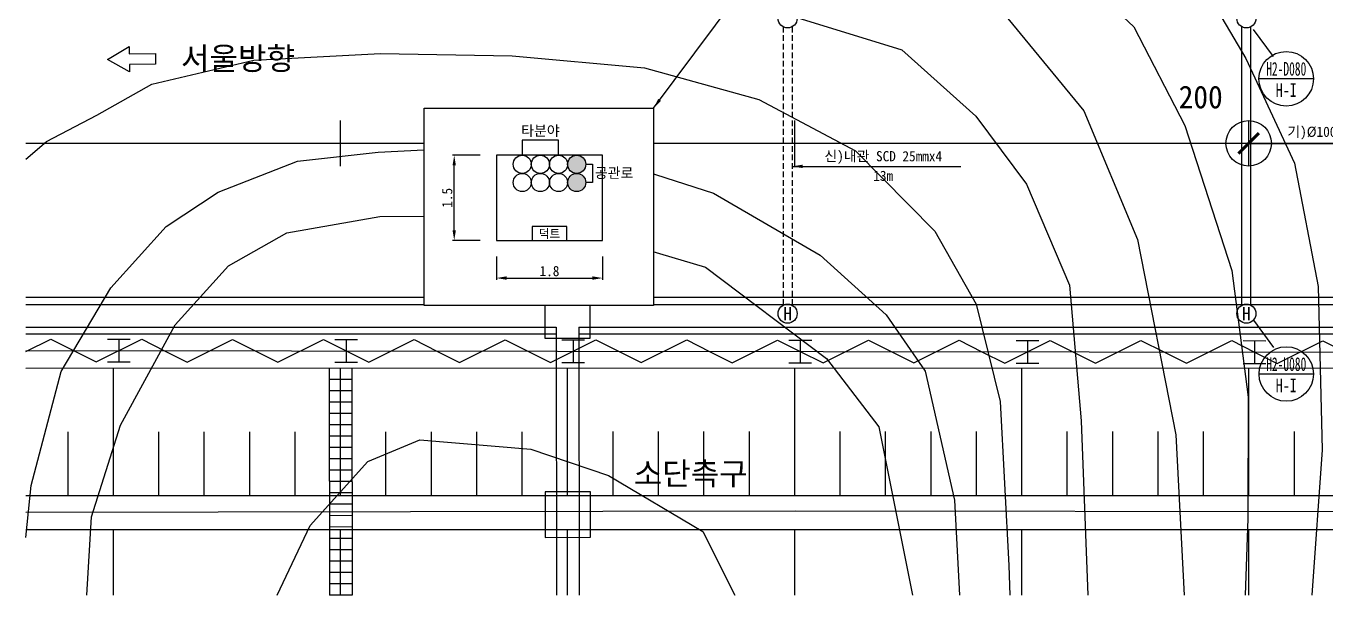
# Model space of a CAD drawing. Extents: x -149224 to -148798, y -3737 to -3590.
# Drawn here: x -149057.6 to -149000.3, y -3701.4 to -3676.4 of the extents above; entities that cross this region are included whole.
import ezdxf
from ezdxf.enums import TextEntityAlignment as Align

# ---------------------------------------------------------------- set-up
doc = ezdxf.new("R2010")
doc.units = 0
doc.header["$MEASUREMENT"] = 0
doc.linetypes.add('HIDDEN', pattern=[0.375, 0.25, -0.125])
doc.layers.get('0').update_dxf_attribs({"linetype": 'CONTINUOUS', "lineweight": 0})
doc.layers.get('DEFPOINTS').update_dxf_attribs({"linetype": 'CONTINUOUS'})
for name, color, linetype in [('TT-LINE', 7, 'CONTINUOUS'), ('TT-MANH', 4, 'CONTINUOUS'), ('TX-LINE', 2, 'CONTINUOUS'), ('TZ-BASE', 253, 'CONTINUOUS'), ('TZ-DIMS', 1, 'CONTINUOUS'), ('TZ-LEAL', 1, 'CONTINUOUS'), ('TZ-LEAT', 3, 'CONTINUOUS'), ('TZ-LINE', 7, 'CONTINUOUS'), ('TZ-TEX2', 3, 'CONTINUOUS'), ('TZ-TEXT', 6, 'CONTINUOUS')]:
    doc.layers.add(name, color=color, linetype=linetype)
doc.styles.add('GR', font='GulimChe.ttf')
doc.styles.get("Standard").update_dxf_attribs({"font": 'GulimChe.ttf'})
doc.styles.add('기흥역사', font='GulimChe.ttf')
doc.dimstyles.new('D150', dxfattribs={"dimscale": 0.15, "dimtxt": 3, "dimasz": 3, "dimexe": 0.5, "dimexo": 0.5, "dimgap": 0.5, "dimtad": 1, "dimdec": 0, "dimzin": 1, "dimdsep": 46, "dimlunit": 6, "dimtxsty": 'Standard', "dimcen": 1, "dimclrd": 1, "dimclre": 1, "dimclrt": 3, "dimadec": 0, "dimazin": 0, "dimtfac": 1, "dimtdec": 0, "dimtix": 1, "dimtmove": 2, "dimatfit": 3, "dimfxl": 0, "dimtvp": 2, "dimlwd": -1, "dimlwe": -1, "dimarcsym": 0})
doc.dimstyles.new('기흥역사', dxfattribs={"dimscale": 150, "dimtxt": 3, "dimasz": 1.2, "dimexe": 1.5, "dimexo": 5, "dimgap": 1, "dimtad": 1, "dimdec": 0, "dimrnd": 0.25, "dimdsep": 46, "dimlunit": 6, "dimtxsty": '기흥역사', "dimblk": 'ARCHTICK', "dimcen": 1, "dimclrd": 256, "dimclre": 256, "dimclrt": 2, "dimadec": 5, "dimazin": 0, "dimtfac": 1, "dimtdec": 0, "dimtix": 1, "dimtmove": 2, "dimatfit": 3, "dimldrblk": 'ARCHTICK', "dimfxl": 0, "dimtvp": 2, "dimlwd": -1, "dimlwe": -1, "dimarcsym": 0})
doc.dimstyles.new('지시선150', dxfattribs={"dimscale": 0.15, "dimtxt": 3, "dimasz": 3, "dimexe": 0.5, "dimexo": 0.5, "dimgap": 0.5, "dimtad": 1, "dimdec": 0, "dimzin": 1, "dimdsep": 46, "dimlunit": 6, "dimtxsty": 'Standard', "dimcen": 1, "dimclrd": 6, "dimclre": 6, "dimclrt": 3, "dimadec": 0, "dimazin": 0, "dimtfac": 1, "dimtdec": 0, "dimtix": 1, "dimtmove": 2, "dimatfit": 3, "dimfxl": 0, "dimtvp": 2, "dimlwd": -1, "dimlwe": -1, "dimarcsym": 0})

# ---------------------------------------------------------------- blocks, each defined once
blk = doc.blocks.new('_ArchTick')
at = {"color": 0, "linetype": 'ByBlock', "const_width": 0.15}
blk.add_lwpolyline([(-0.5, -0.5), (0.5, 0.5)], dxfattribs=at)
blk = doc.blocks.new('*D34')
at = {"layer": 'DEFPOINTS', "color": 0, "linetype": 'ByBlock'}
for p in [(-149038.699, -3682.076), (-149037.483, -3682.076), (-149037.483, -3685.826)]:
    blk.add_point(p, dxfattribs=at)
at = {"layer": 'TZ-DIMS', "color": 1, "linetype": 'ByBlock'}
for p, q in [((-149037.558, -3682.076), (-149038.774, -3682.076)), ((-149038.699, -3685.376), (-149038.699, -3682.526)), ((-149037.558, -3685.826), (-149038.774, -3685.826))]:
    blk.add_line(p, q, dxfattribs=at)
for points in [[(-149038.774, -3682.526), (-149038.624, -3682.526), (-149038.699, -3682.076)], [(-149038.774, -3685.376), (-149038.624, -3685.376), (-149038.699, -3685.826)]]:
    blk.add_solid(points, dxfattribs=at)
at = {"layer": 'TZ-DIMS', "color": 3, "linetype": 'ByBlock', "insert": (-149039.005, -3683.951), "char_height": 0.45, "attachment_point": 5, "rotation": 90}
blk.add_mtext('1.5', dxfattribs=at)
blk = doc.blocks.new('*D35')
at = {"layer": 'DEFPOINTS', "color": 0, "linetype": 'ByBlock'}
for p in [(-149036.843, -3686.466), (-149032.164, -3686.466), (-149032.164, -3687.484)]:
    blk.add_point(p, dxfattribs=at)
at = {"layer": 'TZ-DIMS', "color": 1, "linetype": 'ByBlock'}
for p, q in [((-149036.843, -3686.541), (-149036.843, -3687.559)), ((-149032.164, -3686.541), (-149032.164, -3687.559)), ((-149036.393, -3687.484), (-149032.614, -3687.484))]:
    blk.add_line(p, q, dxfattribs=at)
for points in [[(-149036.393, -3687.409), (-149036.393, -3687.559), (-149036.843, -3687.484)], [(-149032.614, -3687.409), (-149032.614, -3687.559), (-149032.164, -3687.484)]]:
    blk.add_solid(points, dxfattribs=at)
at = {"layer": 'TZ-DIMS', "color": 3, "linetype": 'ByBlock', "insert": (-149034.504, -3687.178), "char_height": 0.45, "width": 0.26988, "attachment_point": 5}
blk.add_mtext('1.8', dxfattribs=at)

msp = doc.modelspace()

# ---------------------------------------------------------------- linework, layer by layer
at = {"layer": 'TT-LINE', "linetype": 'HIDDEN', "elevation": -302.872}
for points in [[(-149024.22, -3676.42), (-149024.22, -3688.681)], [(-149023.82, -3676.42), (-149023.82, -3688.681)]]:
    msp.add_lwpolyline(points, dxfattribs=at)
at = {"layer": 'TT-MANH'}
for centre in [(-149024.02, -3676.051, -302.872), (-149003.82, -3676.051), (-149024.02, -3689.051, -302.872), (-149003.818, -3689.051)]:
    msp.add_circle(centre, 0.42, dxfattribs=at)
at = {"layer": 'TZ-BASE'}
for p, q in [((-149012.41, -3673.01, 130), (-149008.772, -3676.424, 130)), ((-149006.121, -3673.955, 129), (-149003.838, -3677.809, 129)), ((-149014.737, -3675.553, 131), (-149010.981, -3680.114, 131)), ((-149023.612, -3676.016, 132), (-149018.986, -3677.429, 132)), ((-149008.772, -3676.424, 130), (-149006.527, -3680.773, 130)), ((-149047.52, -3677.885, 133), (-149041.947, -3677.594, 133)), ((-149041.947, -3677.594, 133), (-149036.148, -3677.704, 133)), ((-149018.986, -3677.429, 132), (-149015.728, -3680.362, 132)), ((-149052.017, -3678.947, 133), (-149047.52, -3677.885, 133)), ((-149036.148, -3677.704, 133), (-149030.326, -3678.228, 133)), ((-149030.326, -3678.228, 133), (-149025.287, -3679.62, 133)), ((-149003.838, -3677.809, 129), (-149001.704, -3682.428, 129)), ((-149054.429, -3680.315, 133), (-149052.017, -3678.947, 133)), ((-149025.287, -3679.62, 133), (-149021.029, -3681.88, 133)), ((-149056.646, -3681.465, 133), (-149054.429, -3680.315, 133)), ((-149015.728, -3680.362, 132), (-149013.502, -3683.348, 132)), ((-149010.981, -3680.114, 131), (-149008.616, -3685.782, 131)), ((-149043.72, -3680.552), (-149043.72, -3682.552)), ((-149023.72, -3680.552), (-149023.72, -3682.552)), ((-149006.527, -3680.773, 130), (-149004.464, -3687.151, 130)), ((-149003.72, -3680.552), (-149003.72, -3682.552)), ((-149057.554, -3682.25, 133), (-149056.646, -3681.465, 133)), ((-148937.554, -3681.552), (-149057.554, -3681.552)), ((-149042.045, -3681.947, 134), (-149036.313, -3681.648, 134)), ((-149036.313, -3681.648, 134), (-149031.519, -3682.388, 134)), ((-149045.592, -3682.33, 134), (-149042.045, -3681.947, 134)), ((-149021.029, -3681.88, 133), (-149017.534, -3685.421, 133)), ((-149049.087, -3683.702, 134), (-149045.592, -3682.33, 134)), ((-149031.519, -3682.388, 134), (-149027.285, -3683.752, 134)), ((-149001.704, -3682.428, 129), (-149000.662, -3687.861, 129)), ((-149013.502, -3683.348, 132), (-149011.614, -3687.801, 132)), ((-149051.386, -3685.208, 134), (-149049.087, -3683.702, 134)), ((-149027.285, -3683.752, 134), (-149022.584, -3686.478, 134)), ((-149046.071, -3685.485, 135), (-149041.976, -3684.775, 135)), ((-149041.976, -3684.775, 135), (-149035.199, -3684.752, 135)), ((-149035.199, -3684.752, 135), (-149027.641, -3687.001, 135)), ((-149053.822, -3687.911, 134), (-149051.386, -3685.208, 134)), ((-149048.641, -3686.941, 135), (-149046.071, -3685.485, 135)), ((-149017.534, -3685.421, 133), (-149015.71, -3688.636, 133)), ((-149008.616, -3685.782, 131), (-149006.925, -3694.383, 131)), ((-149022.584, -3686.478, 134), (-149019.673, -3689.099, 134)), ((-149050.985, -3689.543, 135), (-149048.641, -3686.941, 135)), ((-149027.641, -3687.001, 135), (-149022.307, -3691.02, 135)), ((-149004.464, -3687.151, 130), (-149003.74, -3692.734, 130)), ((-149056.008, -3691.591, 134), (-149053.822, -3687.911, 134)), ((-149011.614, -3687.801, 132), (-149011.095, -3693.773, 132)), ((-149000.662, -3687.861, 129), (-149000.477, -3695.042, 129)), ((-148937.554, -3688.338), (-149057.554, -3688.344)), ((-149032.71, -3688.126), (-149034.71, -3688.129)), ((-149034.71, -3688.129), (-149034.707, -3690.129)), ((-149032.707, -3690.126), (-149032.71, -3688.126)), ((-149057.554, -3688.644), (-148965.882, -3688.639)), ((-149019.673, -3689.099, 134), (-149017.958, -3691.585, 134)), ((-149015.71, -3688.636, 133), (-149014.659, -3692.925, 133)), ((-149057.554, -3689.644), (-149034.217, -3689.643)), ((-149053.399, -3693.965, 135), (-149050.985, -3689.543, 135)), ((-149034.217, -3689.643), (-149034.197, -3701.439)), ((-149033.217, -3689.643), (-148965.882, -3689.639)), ((-149033.217, -3689.643), (-149033.197, -3701.439)), ((-149057.554, -3689.944), (-149034.216, -3689.943)), ((-149057.554, -3690.72), (-149056.46, -3690.175)), ((-149056.46, -3690.175), (-149055.46, -3690.676)), ((-149054.461, -3691.177), (-149052.46, -3690.18)), ((-149053.96, -3690.178), (-149052.96, -3690.179)), ((-149053.46, -3690.178), (-149053.461, -3691.178)), ((-149052.46, -3690.18), (-149051.46, -3690.681)), ((-149050.461, -3691.182), (-149048.46, -3690.184)), ((-149048.46, -3690.184), (-149047.46, -3690.686)), ((-149046.461, -3691.187), (-149044.46, -3690.189)), ((-149044.46, -3690.189), (-149043.46, -3690.691)), ((-149043.96, -3690.19), (-149042.96, -3690.191)), ((-149043.46, -3690.191), (-149043.461, -3691.191)), ((-149042.461, -3691.192), (-149040.46, -3690.194)), ((-149040.46, -3690.194), (-149039.46, -3690.696)), ((-149038.461, -3691.197), (-149036.46, -3690.199)), ((-149036.46, -3690.199), (-149035.46, -3690.7)), ((-149034.707, -3690.129), (-149032.707, -3690.126)), ((-149034.461, -3691.202), (-149032.46, -3690.204)), ((-149033.96, -3690.202), (-149032.96, -3690.204)), ((-149033.46, -3690.203), (-149033.461, -3691.203)), ((-149033.216, -3689.943), (-148965.882, -3689.939)), ((-149032.46, -3690.204), (-149031.46, -3690.705)), ((-149030.461, -3691.207), (-149028.46, -3690.209)), ((-149028.46, -3690.209), (-149027.46, -3690.71)), ((-149026.461, -3691.212), (-149024.46, -3690.214)), ((-149024.46, -3690.214), (-149023.46, -3690.715)), ((-149023.96, -3690.215), (-149022.96, -3690.216)), ((-149023.46, -3690.215), (-149023.461, -3691.215)), ((-149022.461, -3691.217), (-149020.46, -3690.219)), ((-149020.46, -3690.219), (-149019.46, -3690.72)), ((-149018.461, -3691.221), (-149016.46, -3690.224)), ((-149016.46, -3690.224), (-149015.461, -3690.725)), ((-149014.461, -3691.226), (-149012.46, -3690.229)), ((-149013.96, -3690.227), (-149012.96, -3690.228)), ((-149013.46, -3690.228), (-149013.461, -3691.228)), ((-149012.46, -3690.229), (-149011.461, -3690.73)), ((-149010.461, -3691.231), (-149008.46, -3690.234)), ((-149008.46, -3690.234), (-149007.461, -3690.735)), ((-149006.461, -3691.236), (-149004.46, -3690.239)), ((-149004.46, -3690.239), (-149003.461, -3690.74)), ((-149003.96, -3690.239), (-149002.96, -3690.241)), ((-149003.46, -3690.24), (-149003.461, -3691.24)), ((-149002.461, -3691.241), (-149000.46, -3690.244)), ((-149000.46, -3690.244), (-148999.461, -3690.745)), ((-149057.554, -3690.673), (-148973.872, -3690.776)), ((-149055.46, -3690.676), (-149054.461, -3691.177)), ((-149051.46, -3690.681), (-149050.461, -3691.182)), ((-149047.46, -3690.686), (-149046.461, -3691.187)), ((-149043.46, -3690.691), (-149042.461, -3691.192)), ((-149039.46, -3690.696), (-149038.461, -3691.197)), ((-149035.46, -3690.7), (-149034.461, -3691.202)), ((-149031.46, -3690.705), (-149030.461, -3691.207)), ((-149027.46, -3690.71), (-149026.461, -3691.212)), ((-149023.46, -3690.715), (-149022.461, -3691.217)), ((-149019.46, -3690.72), (-149018.461, -3691.221)), ((-149015.461, -3690.725), (-149014.461, -3691.226)), ((-149011.461, -3690.73), (-149010.461, -3691.231)), ((-149007.461, -3690.735), (-149006.461, -3691.236)), ((-149003.461, -3690.74), (-149002.461, -3691.241)), ((-149053.961, -3691.178), (-149052.961, -3691.179)), ((-149043.961, -3691.19), (-149042.961, -3691.191)), ((-149033.961, -3691.202), (-149032.961, -3691.204)), ((-149023.961, -3691.215), (-149022.961, -3691.216)), ((-149022.307, -3691.02, 135), (-149019.999, -3694.039, 135)), ((-149013.961, -3691.227), (-149012.961, -3691.228)), ((-149003.961, -3691.239), (-149002.961, -3691.241)), ((-149057.554, -3691.444), (-148967.908, -3691.439)), ((-149057.331, -3696.612, 134), (-149056.008, -3691.591, 134)), ((-149053.719, -3691.444), (-149053.719, -3697.053)), ((-149044.211, -3691.443), (-149044.195, -3701.439)), ((-149044.211, -3691.931), (-149043.211, -3691.929)), ((-149043.719, -3691.443), (-149043.719, -3697.053)), ((-149043.211, -3691.443), (-149043.195, -3701.439)), ((-149033.719, -3691.443), (-149033.719, -3697.052)), ((-149023.719, -3691.442), (-149023.719, -3697.052)), ((-149017.958, -3691.585, 134), (-149016.67, -3697.263, 134)), ((-149013.719, -3691.442), (-149013.719, -3697.051)), ((-149003.719, -3691.441), (-149003.719, -3697.051)), ((-149044.21, -3692.431), (-149043.21, -3692.429)), ((-149044.209, -3692.931), (-149043.209, -3692.929)), ((-149014.659, -3692.925, 133), (-149014.282, -3700.145, 133)), ((-149003.74, -3692.734, 130), (-149003.75, -3698.067, 130)), ((-149044.208, -3693.431), (-149043.208, -3693.429)), ((-149055.719, -3694.249), (-149055.719, -3697.054)), ((-149054.676, -3697.999, 135), (-149053.399, -3693.965, 135)), ((-149051.719, -3694.248), (-149051.719, -3697.053)), ((-149049.719, -3694.248), (-149049.719, -3697.053)), ((-149047.719, -3694.248), (-149047.719, -3697.053)), ((-149045.719, -3694.248), (-149045.719, -3697.053)), ((-149044.207, -3693.931), (-149043.207, -3693.929)), ((-149041.719, -3694.248), (-149041.719, -3697.053)), ((-149039.719, -3694.248), (-149039.719, -3697.053)), ((-149037.719, -3694.248), (-149037.719, -3697.053)), ((-149035.719, -3694.248), (-149035.719, -3697.053)), ((-149031.719, -3694.247), (-149031.719, -3697.052)), ((-149029.719, -3694.247), (-149029.719, -3697.052)), ((-149027.719, -3694.247), (-149027.719, -3697.052)), ((-149025.719, -3694.247), (-149025.719, -3697.052)), ((-149021.719, -3694.247), (-149021.719, -3697.052)), ((-149019.999, -3694.039, 135), (-149018.525, -3701.439, 135)), ((-149019.719, -3694.247), (-149019.719, -3697.052)), ((-149017.719, -3694.247), (-149017.719, -3697.052)), ((-149015.719, -3694.247), (-149015.719, -3697.051)), ((-149011.719, -3694.246), (-149011.719, -3697.051)), ((-149011.095, -3693.773, 132), (-149010.806, -3701.439, 132)), ((-149009.719, -3694.246), (-149009.719, -3697.051)), ((-149007.719, -3694.246), (-149007.719, -3697.051)), ((-149005.719, -3694.246), (-149005.719, -3697.051)), ((-149001.719, -3694.246), (-149001.719, -3697.051)), ((-149044.206, -3694.431), (-149043.206, -3694.429)), ((-149042.506, -3695.563, 136), (-149040.209, -3694.605, 136)), ((-149040.209, -3694.605, 136), (-149035.325, -3695.021, 136)), ((-149006.925, -3694.383, 131), (-149006.557, -3701.439, 131)), ((-149044.206, -3694.931), (-149043.206, -3694.929)), ((-149035.325, -3695.021, 136), (-149031.912, -3696.183, 136)), ((-149000.477, -3695.042, 129), (-149000.94, -3701.439, 129)), ((-149045.041, -3698.377, 136), (-149042.506, -3695.563, 136)), ((-149044.205, -3695.431), (-149043.205, -3695.429)), ((-149044.204, -3695.931), (-149043.204, -3695.929)), ((-149044.203, -3696.431), (-149043.203, -3696.429)), ((-149031.912, -3696.183, 136), (-149027.758, -3698.648, 136)), ((-149057.554, -3698.911, 134), (-149057.331, -3696.612, 134)), ((-149057.554, -3697.054), (-148975.489, -3697.049)), ((-149044.202, -3696.931), (-149043.202, -3696.929)), ((-149032.696, -3696.898), (-149034.696, -3696.902)), ((-149034.696, -3696.902), (-149034.692, -3698.902)), ((-149032.692, -3698.898), (-149032.696, -3696.898)), ((-149044.202, -3697.431), (-149043.202, -3697.429)), ((-149016.67, -3697.263, 134), (-149016.452, -3701.439, 134)), ((-149057.554, -3697.788), (-149023.687, -3697.732)), ((-149054.878, -3701.439, 135), (-149054.676, -3697.999, 135)), ((-149044.201, -3697.931), (-149043.201, -3697.929)), ((-149023.687, -3697.732), (-148983.861, -3697.785)), ((-149003.75, -3698.067, 130), (-149003.872, -3701.439, 130)), ((-149057.554, -3698.554), (-148977.516, -3698.55)), ((-149053.719, -3698.553), (-149053.719, -3701.439)), ((-149046.49, -3701.439, 136), (-149045.041, -3698.377, 136)), ((-149044.2, -3698.431), (-149043.2, -3698.429)), ((-149043.719, -3698.553), (-149043.719, -3701.439)), ((-149033.719, -3698.552), (-149033.719, -3701.439)), ((-149027.758, -3698.648, 136), (-149026.339, -3701.439, 136)), ((-149023.719, -3698.552), (-149023.719, -3701.439)), ((-149013.719, -3698.551), (-149013.719, -3701.439)), ((-149003.719, -3698.551), (-149003.719, -3701.439)), ((-149044.199, -3698.931), (-149043.199, -3698.929)), ((-149034.692, -3698.902), (-149032.692, -3698.898)), ((-149044.198, -3699.431), (-149043.198, -3699.429)), ((-149044.197, -3699.931), (-149043.197, -3699.929)), ((-149044.197, -3700.431), (-149043.197, -3700.429)), ((-149014.282, -3700.145, 133), (-149014.232, -3701.439, 133)), ((-149044.196, -3700.931), (-149043.196, -3700.929)), ((-149044.195, -3701.431), (-149043.195, -3701.429))]:
    msp.add_line(p, q, dxfattribs=at)
msp.add_circle((-149003.72, -3681.552), 1, dxfattribs=at)
at = {"layer": 'TZ-LEAL'}
for p, q in [((-149003.521, -3676.533), (-149002.634, -3677.729)), ((-149000.864, -3678.708), (-149003.264, -3678.708)), ((-149003.513, -3689.34), (-149002.626, -3690.536)), ((-149000.862, -3691.708), (-149003.262, -3691.708))]:
    msp.add_line(p, q, dxfattribs=at)
for centre in [(-149002.064, -3678.708), (-149002.062, -3691.708)]:
    msp.add_circle(centre, 1.2, dxfattribs=at)
at = {"layer": 'TZ-LINE', "linetype": 'ByBlock'}
for points in [[(-149004.018, -3688.681), (-149004.019, -3676.42)], [(-149003.618, -3688.681), (-149003.619, -3676.42)]]:
    msp.add_lwpolyline(points, dxfattribs=at)
at = {"layer": 'TZ-TEXT'}
msp.add_lwpolyline([(-149052.997, -3678.397), (-149053.958, -3677.856), (-149053.009, -3677.294), (-149053.005, -3677.615), (-149051.856, -3677.603), (-149051.85, -3678.063), (-149053, -3678.075)], close=True, dxfattribs=at)

# ---------------------------------------------------------------- texts
at = {"layer": 'TT-MANH', "linetype": 'ByBlock', "style": 'GR'}
for p in [(-149024.02, -3689.051, -302.872), (-149003.818, -3689.051)]:
    msp.add_text('H', height=0.6, dxfattribs=at).set_placement(p, align=Align.MIDDLE)
at = {"layer": 'TZ-BASE'}
msp.add_text('200', height=1, dxfattribs=at).set_placement((-149006.799, -3680.012))
msp.add_text('소단측구', height=1, rotation=0.0026, dxfattribs=at).set_placement((-149030.796, -3696.594))
at = {"layer": 'TZ-LEAT', "style": 'GR'}
for s, width, p in [('H2-D080', 0.65, (-149002.064, -3678.276)), ('H-I', 0.8, (-149002.064, -3679.208)), ('H2-U080', 0.65, (-149002.064, -3691.276)), ('H-I', 0.8, (-149002.064, -3692.208))]:
    msp.add_text(s, height=0.6, dxfattribs=dict(at, width=width)).set_placement(p, align=Align.MIDDLE)
at = {"layer": 'TZ-TEX2'}
msp.add_text('기)Ø100x8x2', height=0.45, rotation=0.0518, dxfattribs=at).set_placement((-149000.355, -3681.073), align=Align.MIDDLE)
at = {"layer": 'TZ-TEXT'}
msp.add_text('서울방향', height=1, dxfattribs=at).set_placement((-149048.22, -3677.799), align=Align.MIDDLE)
for s, rotation, p in [('신)내관 SCD 25mmx4', 359.9482, (-149019.81, -3682.148, -302.639)), ('13m', 0.0518, (-149019.81, -3682.984, -302.639))]:
    msp.add_text(s, height=0.45, rotation=rotation, dxfattribs=at).set_placement(p, align=Align.MIDDLE)

# ---------------------------------------------------------------- leaders
at = {"layer": 'TZ-LEAL'}
msp.add_leader([(-149003.72, -3681.552), (-148997.863, -3681.552)], dimstyle='기흥역사', override={"dimscale": 0.3, "dimasz": 3, "dimexe": 2, "dimexo": 3, "dimtxsty": 'Standard', "dimclrd": 0, "dimclre": 0, "dimclrt": 0, "dimaunit": 1}, dxfattribs=at)
msp.add_leader([(-149023.813, -3682.566, -302.639), (-149016.391, -3682.566, -302.639)], dimstyle='D150', dxfattribs=at)
at = {"layer": 'TZ-TEXT'}
msp.add_leader([(-149029.925, -3680, 134), (-149024.22, -3672.356, 134)], dimstyle='지시선150', dxfattribs=at)

# ---------------------------------------------------------------- next in the draw order: wipeouts: each hides what was drawn before it
msp.add_wipeout([(-149040.026, -3680), (-149040.026, -3688.686), (-149029.925, -3688.686), (-149029.925, -3680)]).translate(0, 0, -1).dxf.layer = 'TX-LINE'

# ---------------------------------------------------------------- next in the draw order: hatches: boundary and pattern name
at = {"layer": 'TZ-LINE'}
h = msp.add_hatch(color=256, dxfattribs=at)
h.dxf.hatch_style = 1
h.paths.add_polyline_path([(-149032.904, -3682.476, 1), (-149033.704, -3682.476, 1)])
h = msp.add_hatch(color=256, dxfattribs=at)
h.dxf.hatch_style = 1
h.paths.add_polyline_path([(-149032.904, -3683.276, 1), (-149033.704, -3683.276, 1)])

# ---------------------------------------------------------------- next in the draw order: linework, layer by layer
at = {"layer": 'TZ-DIMS', "linetype": 'ByBlock', "elevation": 301.872}
for points in [[(-149034.104, -3682.076), (-149034.104, -3681.417), (-149035.704, -3681.417), (-149035.704, -3682.076)], [(-149032.904, -3682.476), (-149032.608, -3682.476), (-149032.608, -3683.276), (-149032.904, -3683.276)]]:
    msp.add_lwpolyline(points, dxfattribs=at)
at = {"layer": 'TZ-LINE', "ltscale": 2, "elevation": -1}
msp.add_lwpolyline([(-149032.164, -3682.076), (-149036.843, -3682.076), (-149036.843, -3685.826), (-149032.164, -3685.826)], close=True, dxfattribs=at)
at = {"layer": 'TZ-LINE', "elevation": -1}
msp.add_lwpolyline([(-149035.262, -3685.826), (-149033.746, -3685.826), (-149033.746, -3685.219), (-149035.262, -3685.219)], close=True, dxfattribs=at)
at = {"layer": 'TZ-LINE', "ltscale": 2}
for centre in [(-149035.704, -3682.476, 301.872), (-149034.904, -3682.476, 301.872), (-149034.104, -3682.476, 301.872), (-149033.304, -3682.476, 301.872), (-149035.704, -3683.276, 301.872), (-149034.904, -3683.276, 301.872), (-149034.104, -3683.276, 301.872), (-149033.304, -3683.276, 301.872)]:
    msp.add_circle(centre, 0.4, dxfattribs=at)
at = {"layer": 'TZ-TEXT', "elevation": -1}
msp.add_lwpolyline([(-149040.026, -3680), (-149029.925, -3680), (-149029.925, -3688.686), (-149040.026, -3688.686)], close=True, dxfattribs=at)

# ---------------------------------------------------------------- next in the draw order: texts
at = {"layer": 'TZ-DIMS', "char_height": 0.45}
for s, insert, attachment_point in [('타분야', (-149034.904, -3681.017, 301.872), 5), ('공관로', (-149032.508, -3682.876, 301.872), 4)]:
    msp.add_mtext(s, dxfattribs=dict(at, insert=insert, attachment_point=attachment_point))
at = {"layer": 'TZ-LEAT'}
msp.add_text('덕트', height=0.375, rotation=359.9551, dxfattribs=at).set_placement((-149034.504, -3685.523, 301.872), align=Align.MIDDLE)

# ---------------------------------------------------------------- next in the draw order: dimensions: what is measured, and where the dimension line sits
at = {"layer": 'TZ-DIMS', "linetype": 'ByBlock'}
for base, p1, p2, angle, text, picture, middle in [((-149038.699, -3682.076, 301.872), (-149037.483, -3685.826, 301.872), (-149037.483, -3682.076, 301.872), 90, '1.5', '*D34', (-149039.005, -3683.951, 301.872)), ((-149032.164, -3687.484, 301.872), (-149036.843, -3686.466, 301.872), (-149032.164, -3686.466, 301.872), 180, '1.8', '*D35', (-149034.504, -3687.178, 301.872))]:
    dim = msp.add_linear_dim(base=base, p1=p1, p2=p2, angle=angle, text=text, dimstyle='D150', dxfattribs=at)
    dim.commit()
    dim.dimension.update_dxf_attribs({"geometry": picture, "text_midpoint": middle})

doc.saveas('drawing.dxf')
